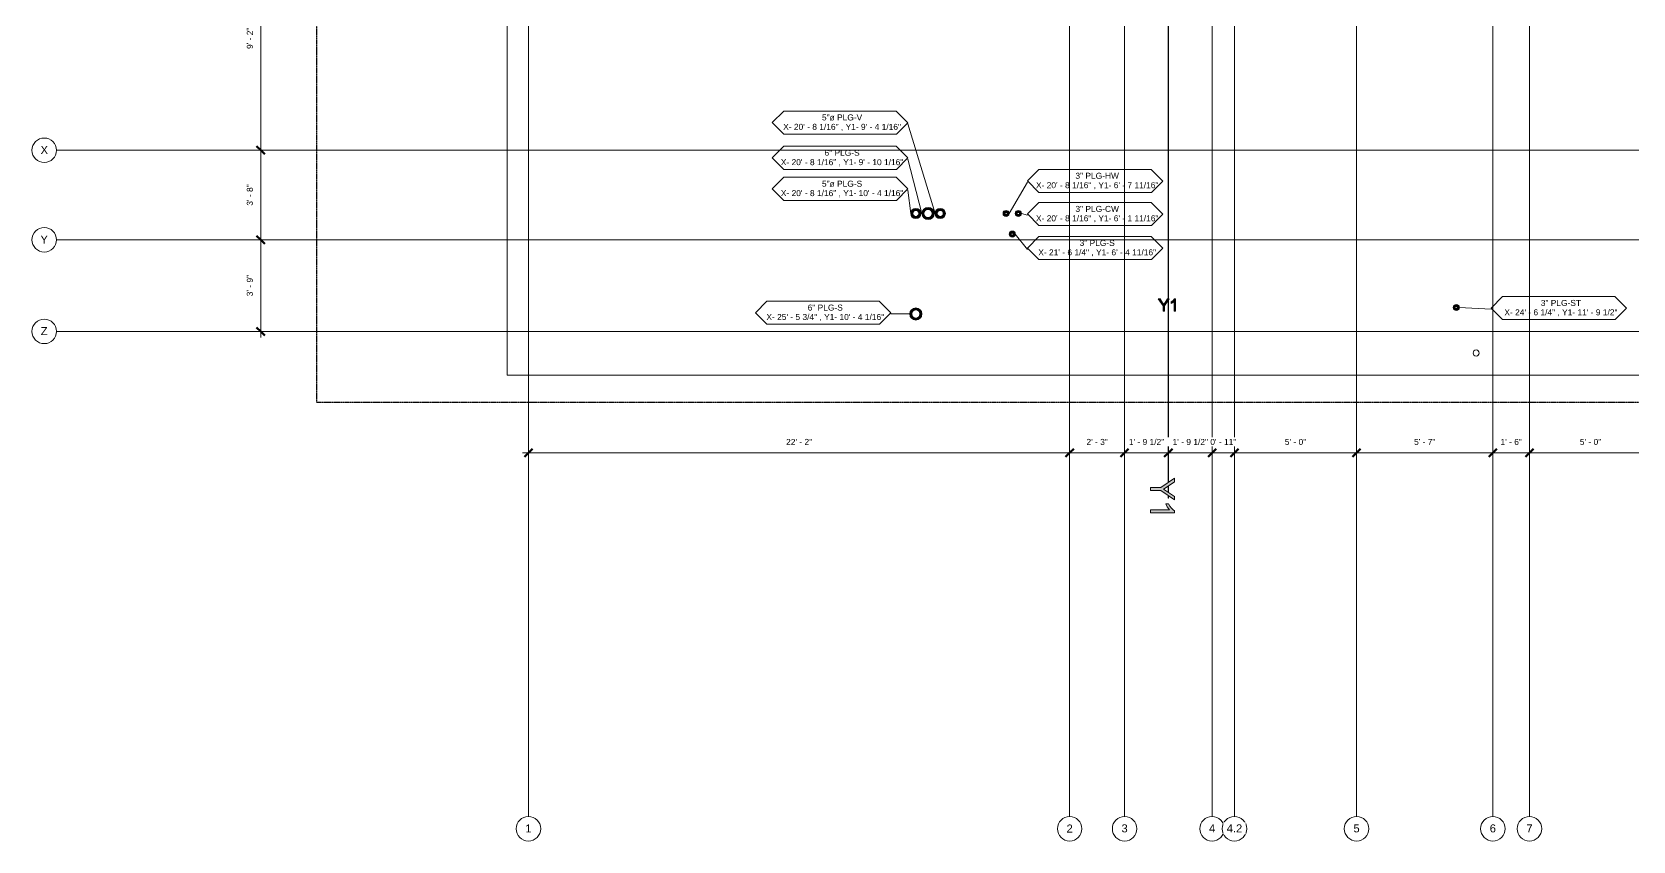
# Model space of a CAD drawing. Header units: inches. Extents: x -3670 to 241, y -250 to 1795.
# Drawn here: x -3592 to -2805, y -250 to 147 of the extents above; entities that cross this region are included whole.
import ezdxf

# ---------------------------------------------------------------- set-up
doc = ezdxf.new("R2010")
doc.units = ezdxf.units.IN
doc.header["$MEASUREMENT"] = 0
doc.linetypes.add('Double Dash 3_8_', pattern=[1, 0.375, -0.125, 0.125, -0.125, 0.125, -0.125])
for name, color, linetype, lineweight in [('A-ANNO-DIMS', 211, 'Continuous', 9), ('A-ANNO-DIMS-32', 211, 'Continuous', 9), ('A-DETL-MBND', 5, 'Continuous', 9), ('A-FLOR', 252, 'Continuous', 18), ('A-GENM', 13, 'Continuous', 9), ('A-GENM-IDEN', 13, 'Continuous', 9), ('C-PROP-LINE', 91, 'Double Dash 3_8_', 30), ('S-GRID', 1, 'Continuous', 9), ('S-GRID-IDEN', 1, 'Continuous', 13)]:
    doc.layers.add(name, color=color, linetype=linetype, lineweight=lineweight)
doc.styles.add('Arial', font='arial.ttf', dxfattribs={"height": 3.934132})
doc.styles.add('Arial_1', font='arial.ttf', dxfattribs={"height": 2.950599})
doc.dimstyles.new('Linear_-_3_32__QAQC', dxfattribs={"dimscale": 12, "dimtxt": 3, "dimasz": 0.333333, "dimexe": 0.25, "dimexo": 0.166667, "dimgap": 0.25, "dimtad": 1, "dimdec": 4, "dimrnd": 0.0625, "dimzin": 1, "dimdsep": 46, "dimlunit": 4, "dimtxsty": 'Arial_1', "dimblk1": 'OBLIQUE', "dimblk2": 'OBLIQUE', "dimsah": 1, "dimcen": 0.09, "dimdle": 0.25, "dimadec": 0, "dimazin": 0, "dimtfac": 1, "dimtdec": 4, "dimtix": 1, "dimtmove": 0, "dimatfit": 3, "dimfxl": 1, "dimtvp": 1, "dimtfill": 1, "dimfrac": 2, "dimtolj": 1, "dimtzin": 0, "dimarcsym": 2})
doc.dimstyles.new('Linear_-_3_32__QAQC_1', dxfattribs={"dimscale": 12, "dimtxt": 3, "dimasz": 0.333333, "dimexe": 0.25, "dimexo": 0.166667, "dimgap": 0.25, "dimtad": 1, "dimdec": 4, "dimrnd": 0.0625, "dimzin": 1, "dimdsep": 46, "dimlunit": 4, "dimtxsty": 'Arial_1', "dimblk1": 'OBLIQUE', "dimblk2": 'OBLIQUE', "dimsah": 1, "dimcen": 0.09, "dimdle": 0.25, "dimadec": 0, "dimazin": 0, "dimtfac": 1, "dimtdec": 4, "dimtix": 1, "dimtmove": 0, "dimatfit": 3, "dimfxl": 1, "dimtvp": 1, "dimtfill": 1, "dimfrac": 2, "dimtolj": 1, "dimtzin": 0, "dimarcsym": 2})
doc.dimstyles.new('Linear_-_3_32__QAQC_3', dxfattribs={"dimscale": 12, "dimtxt": 3, "dimasz": 0.333333, "dimexe": 0.25, "dimexo": 0.166667, "dimgap": 0.25, "dimtad": 1, "dimdec": 4, "dimrnd": 0.0625, "dimzin": 1, "dimdsep": 46, "dimlunit": 4, "dimtxsty": 'Arial_1', "dimblk1": 'OBLIQUE', "dimblk2": 'OBLIQUE', "dimsah": 1, "dimcen": 0.09, "dimdle": 0.25, "dimadec": 0, "dimazin": 0, "dimtfac": 1, "dimtdec": 4, "dimtix": 1, "dimtmove": 0, "dimatfit": 3, "dimfxl": 1, "dimtvp": 1, "dimtfill": 1, "dimfrac": 2, "dimtolj": 1, "dimtzin": 0, "dimarcsym": 2})

# ---------------------------------------------------------------- blocks, each defined once
blk = doc.blocks.new('TBC_Round Sleeve - Floor or Wall - TBC_Round Sleeve - Floor or Wall-1542574-01 - SECOND LEVEL - PENENTRATIONS')
at = {"layer": 'A-DETL-MBND'}
h = blk.add_hatch(color=256, dxfattribs=at)
h.paths.add_polyline_path([(-2.5, 0), (-2.41, -0.65), (-2.17, -1.25), (-1.77, -1.77), (-1.21, -2.18), (-0.65, -2.41), (0, -2.5), (0.65, -2.41), (1.25, -2.17), (1.77, -1.77), (2.17, -1.25), (2.41, -0.65), (2.5, 0), (2.41, 0.65), (2.17, 1.25), (1.77, 1.77), (1.25, 2.17), (0.65, 2.41), (0, 2.5), (-0.65, 2.41), (-1.25, 2.17), (-1.77, 1.77), (-2.17, 1.25), (-2.41, 0.65)], flags=0)
h.paths.add_polyline_path([(-1.5, 0), (-1.45, 0.39), (-1.3, 0.75), (-1.06, 1.06), (-0.75, 1.3), (-0.39, 1.45), (0, 1.5), (0.39, 1.45), (0.75, 1.3), (1.06, 1.06), (1.3, 0.75), (1.45, 0.39), (1.5, 0), (1.45, -0.39), (1.3, -0.75), (1.06, -1.06), (0.75, -1.3), (0.39, -1.45), (0, -1.5), (-0.39, -1.45), (-0.75, -1.3), (-1.06, -1.06), (-1.3, -0.75), (-1.45, -0.39)], flags=0)
for radius, start, end in [(2.5, 360, 180), (1.5, 0, 180), (2.5, 180, 360), (1.5, 180, 0)]:
    blk.add_arc((0, 0), radius, start, end, dxfattribs=at)
blk = doc.blocks.new('TBC_Round Sleeve - Floor or Wall - TBC_Round Sleeve - Floor or Wall-1542573-01 - SECOND LEVEL - PENENTRATIONS')
at = {"layer": 'A-DETL-MBND'}
h = blk.add_hatch(color=256, dxfattribs=at)
h.paths.add_polyline_path([(-1.5, 0), (-1.45, -0.39), (-1.3, -0.75), (-1.06, -1.06), (-0.75, -1.3), (-0.39, -1.45), (0, -1.5), (0.39, -1.45), (0.75, -1.3), (1.06, -1.06), (1.3, -0.75), (1.45, -0.39), (1.5, 0), (1.45, 0.39), (1.3, 0.75), (1.06, 1.06), (0.75, 1.3), (0.39, 1.45), (0, 1.5), (-0.39, 1.45), (-0.75, 1.3), (-1.06, 1.06), (-1.3, 0.75), (-1.45, 0.39)], flags=0)
h.paths.add_polyline_path([(-0.5, 0), (-0.48, 0.13), (-0.43, 0.25), (-0.35, 0.35), (-0.25, 0.43), (-0.13, 0.48), (0, 0.5), (0.13, 0.48), (0.25, 0.43), (0.35, 0.35), (0.43, 0.25), (0.48, 0.13), (0.5, 0), (0.48, -0.13), (0.43, -0.25), (0.35, -0.35), (0.25, -0.43), (0.13, -0.48), (0, -0.5), (-0.13, -0.48), (-0.25, -0.43), (-0.35, -0.35), (-0.43, -0.25), (-0.48, -0.13)], flags=0)
for radius, start, end in [(1.5, 360, 180), (0.5, 0, 180), (1.5, 180, 360), (0.5, 180, 0)]:
    blk.add_arc((0, 0), radius, start, end, dxfattribs=at)
blk = doc.blocks.new('TBC_Round Sleeve - Floor or Wall - TBC_Round Sleeve - Floor or Wall-1542575-01 - SECOND LEVEL - PENENTRATIONS')
at = {"layer": 'A-DETL-MBND'}
h = blk.add_hatch(color=256, dxfattribs=at)
h.paths.add_polyline_path([(-3, 0), (-2.9, -0.78), (-2.6, -1.5), (-2.12, -2.12), (-1.5, -2.6), (-0.78, -2.9), (0, -3), (0.78, -2.9), (1.5, -2.6), (2.12, -2.12), (2.6, -1.5), (2.9, -0.78), (3, 0), (2.9, 0.78), (2.6, 1.5), (2.12, 2.12), (1.5, 2.6), (0.78, 2.9), (0, 3), (-0.78, 2.9), (-1.5, 2.6), (-2.12, 2.12), (-2.6, 1.5), (-2.9, 0.78), (-2.97, 0.19)], flags=0)
h.paths.add_polyline_path([(-2, 0), (-1.93, 0.52), (-1.73, 1), (-1.41, 1.41), (-1, 1.73), (-0.52, 1.93), (0, 2), (0.52, 1.93), (1, 1.73), (1.41, 1.41), (1.73, 1), (1.93, 0.52), (2, 0), (1.93, -0.52), (1.73, -1), (1.41, -1.41), (1, -1.73), (0.52, -1.93), (0, -2), (-0.52, -1.93), (-1, -1.73), (-1.41, -1.41), (-1.73, -1), (-1.93, -0.52)], flags=0)
for radius, start, end in [(3, 360, 180), (2, 0, 180), (3, 180, 360), (2, 180, 0)]:
    blk.add_arc((0, 0), radius, start, end, dxfattribs=at)
blk = doc.blocks.new('Control_Line - TBC_3D ControlLine_Y-1534535-01 - SECOND LEVEL - PENENTRATIONS')
at = {"layer": 'A-GENM'}
h = blk.add_hatch(color=256, dxfattribs=at)
h.paths.add_polyline_path([(1710, 0.11), (1710, 0.12), (1708.81, 0.12), (1708.64, -0.13), (1710, -0.12), (1710, 0.09)], flags=0)
h.paths.add_polyline_path([(1707.19, 0.12), (1703.89, 0.12), (1704.05, -0.13), (1707.03, -0.12), (1707.19, 0.12)], flags=0)
h.paths.add_polyline_path([(1702.31, -0.13), (1702.14, 0.12), (1612.54, 0.12), (1612.9, -0.13), (1700.12, -0.13)], flags=0)
h.paths.add_polyline_path([(1612.07, 0.06), (1612.07, 0.12), (1432.11, 0.12), (1432.11, -0.13), (1612.07, -0.12), (1612.07, 0.03)], flags=0)
h.paths.add_polyline_path([(1430.63, 0.11), (1430.63, 0.12), (1430.11, 0.12), (1429.76, -0.13), (1430.63, -0.12), (1430.63, 0.09)], flags=0)
h.paths.add_polyline_path([(1427.68, 0.12), (1423.8, 0.11), (1423.64, -0.13), (1427.68, -0.12), (1427.68, 0.12)], flags=0)
h.paths.add_polyline_path([(1422.19, 0.12), (1418.89, 0.11), (1419.05, -0.13), (1422.04, -0.11), (1422.19, 0.12)], flags=0)
h.paths.add_polyline_path([(1322, 0), (1321.99, 0.01), (1321.88, 0.12), (1147.11, 0.11), (1147.11, -0.13), (1321.89, -0.11), (1321.98, -0.02)], flags=0)
h.paths.add_polyline_path([(1417.31, -0.13), (1417.14, 0.12), (1322.11, 0.11), (1322, 0), (1322.13, -0.13), (1415.12, -0.13)], flags=0)
h.paths.add_polyline_path([(1145.63, 0.06), (1145.63, 0.12), (1145.09, 0.11), (1144.76, -0.13), (1145.63, -0.11), (1145.63, 0.04)], flags=0)
h.paths.add_polyline_path([(1142.68, -0.05), (1142.68, 0.12), (1138.81, 0.11), (1138.64, -0.13), (1142.68, -0.11), (1142.68, -0.06)], flags=0)
h.paths.add_polyline_path([(1137.19, 0.12), (1133.89, 0.11), (1134.05, -0.13), (1137.04, -0.11), (1137.19, 0.12)], flags=0)
h.paths.add_polyline_path([(1132.31, -0.13), (1132.14, 0.12), (862.11, 0.11), (862.11, -0.13), (1130.86, -0.13)], flags=0)
h.paths.add_polyline_path([(860.63, -0.09), (860.63, 0.12), (860.1, 0.11), (859.76, -0.13), (860.63, -0.11), (860.63, -0.1)], flags=0)
h.paths.add_polyline_path([(857.68, 0.02), (857.68, 0.12), (853.81, 0.11), (853.64, -0.13), (857.68, -0.11), (857.68, 0)], flags=0)
h.paths.add_polyline_path([(852.19, 0.12), (848.89, 0.11), (849.05, -0.13), (852.04, -0.11), (852.19, 0.12)], flags=0)
h.paths.add_polyline_path([(847.31, -0.13), (847.14, 0.12), (577.11, 0.12), (577.11, -0.13), (845.12, -0.13)], flags=0)
h.paths.add_polyline_path([(575.63, -0.12), (575.63, 0.12), (575.1, 0.12), (574.76, -0.13), (575.63, -0.12)], flags=0)
h.paths.add_polyline_path([(572.68, 0.12), (568.81, 0.12), (568.64, -0.13), (572.68, -0.12), (572.68, 0.12)], flags=0)
h.paths.add_polyline_path([(567.19, 0.12), (563.89, 0.12), (564.05, -0.13), (567.04, -0.12), (567.19, 0.12)], flags=0)
h.paths.add_polyline_path([(562.31, -0.13), (562.14, 0.12), (372.54, 0.12), (372.9, -0.13), (560.12, -0.13)], flags=0)
h.paths.add_polyline_path([(372.07, 0.11), (372.07, 0.12), (292.11, 0.12), (292.11, -0.13), (372.07, -0.12), (372.07, 0.1)], flags=0)
h.paths.add_polyline_path([(290.63, 0.09), (290.63, 0.12), (290.1, 0.12), (289.76, -0.13), (290.63, -0.12), (290.63, 0.08)], flags=0)
h.paths.add_polyline_path([(287.68, 0.03), (287.68, 0.12), (283.81, 0.12), (283.64, -0.13), (287.68, -0.12), (287.68, 0.03)], flags=0)
h.paths.add_polyline_path([(282.19, 0.12), (278.89, 0.12), (279.05, -0.13), (282.03, -0.12), (282.19, 0.12)], flags=0)
h.paths.add_polyline_path([(277.31, -0.13), (277.14, 0.12), (222.54, 0.12), (222.9, -0.13), (275.12, -0.13)], flags=0)
h.paths.add_polyline_path([(222.07, 0.11), (222.07, 0.12), (92.54, 0.12), (92.9, -0.13), (222.07, -0.12), (222.07, 0.11)], flags=0)
h.paths.add_polyline_path([(92.07, 0.11), (92.07, 0.12), (7.11, 0.12), (7.11, -0.13), (92.07, -0.12), (92.07, 0.11)], flags=0)
h.paths.add_polyline_path([(5.63, 0.09), (5.63, 0.12), (5.11, 0.12), (4.76, -0.13), (5.63, -0.12), (5.63, 0.06)], flags=0)
h = blk.add_hatch(color=256, dxfattribs=at)
h.paths.add_polyline_path([(1617.98, 2.84), (1617.98, 3.57), (1612.07, 3.57), (1612.07, 3.1), (1612.86, 2.44), (1613.55, 1.36), (1614.25, 1.36), (1613.87, 2.14), (1613.38, 2.84)], flags=0)
h.paths.add_polyline_path([(1617.98, -1.87), (1615.48, -1.87), (1612.07, 0.44), (1612.07, -0.43), (1614.82, -2.18), (1612.07, -4.05), (1612.07, -4.92), (1615.48, -2.61), (1617.98, -2.61)], flags=0)
h = blk.add_hatch(color=256, dxfattribs=at)
h.paths.add_polyline_path([(1717.11, -8.71), (1717.11, 3.1), (1716.16, 3.1), (1715.64, 2.33), (1714.84, 1.53), (1713.84, 0.78), (1712.68, 0.15), (1712.68, -1.25), (1714.23, -0.5), (1715.63, 0.5), (1715.63, -8.71)], flags=0)
h.paths.add_polyline_path([(1710.83, 3.1), (1709.09, 3.1), (1705.59, -2.39), (1701.87, 3.1), (1700.12, 3.1), (1704.74, -3.71), (1704.74, -8.71), (1706.22, -8.71), (1706.22, -3.71)], flags=0)
for p, q in [((1612.07, 0.12), (1432.11, 0.12)), ((1617.98, 3.57), (1612.07, 3.57)), ((1612.07, 3.57), (1612.07, 3.1)), ((1612.07, 3.1), (1612.86, 2.44)), ((1615.48, -1.87), (1612.07, 0.44)), ((1612.07, 0.44), (1612.07, -0.43)), ((1702.14, 0.12), (1612.53, 0.12)), ((1612.86, 2.44), (1613.55, 1.36)), ((1613.87, 2.14), (1613.38, 2.84)), ((1613.38, 2.84), (1617.98, 2.84)), ((1613.55, 1.36), (1614.25, 1.36)), ((1614.25, 1.36), (1613.87, 2.14)), ((1617.98, 2.84), (1617.98, 3.57)), ((1701.87, 3.1), (1700.12, 3.1)), ((1700.12, 3.1), (1704.74, -3.71)), ((1704.33, -0.53), (1701.87, 3.1)), ((1707.19, 0.12), (1703.88, 0.12)), ((1706.22, -3.71), (1710.83, 3.1)), ((1709.09, 3.1), (1706.85, -0.4)), ((1710, 0.12), (1708.81, 0.12)), ((1710.83, 3.1), (1709.09, 3.1)), ((1710, 0.12), (1710, -0.13)), ((1713.84, 0.78), (1712.68, 0.15)), ((1712.68, 0.15), (1712.68, -1.25)), ((1714.84, 1.53), (1713.84, 0.78)), ((1714.23, -0.5), (1715.63, 0.5)), ((1715.64, 2.33), (1714.84, 1.53)), ((1715.63, 0.5), (1715.63, -8.71)), ((1716.16, 3.1), (1715.64, 2.33)), ((1717.11, 3.1), (1716.16, 3.1)), ((1717.11, -8.71), (1717.11, 3.1)), ((1432.11, -0.13), (1612.07, -0.13)), ((1612.07, -0.43), (1613.82, -1.55)), ((1612.07, -4.92), (1615.48, -2.61)), ((1613.89, -2.81), (1612.07, -4.05)), ((1612.07, -4.05), (1612.07, -4.92)), ((1612.9, -0.13), (1702.31, -0.13)), ((1613.82, -1.55), (1614.82, -2.18)), ((1614.82, -2.18), (1613.89, -2.81)), ((1617.98, -1.87), (1615.48, -1.87)), ((1615.48, -2.61), (1617.98, -2.61)), ((1617.98, -2.61), (1617.98, -1.87)), ((1704.05, -0.13), (1707.03, -0.13)), ((1705.59, -2.39), (1704.33, -0.53)), ((1704.74, -3.71), (1704.74, -8.71)), ((1706.85, -0.4), (1705.59, -2.39)), ((1706.22, -8.71), (1706.22, -3.71)), ((1708.64, -0.13), (1710, -0.13)), ((1712.68, -1.25), (1714.23, -0.5)), ((1704.74, -8.71), (1706.22, -8.71)), ((1715.63, -8.71), (1717.11, -8.71))]:
    blk.add_line(p, q, dxfattribs=at)
blk = doc.blocks.new('Family - ___-389244-01 - SECOND LEVEL - PENENTRATIONS')
at = {"layer": 'C-PROP-LINE'}
for p, q in [((-3452, -35), (-3452, 1727.74)), ((100, -35), (-3452, -35))]:
    blk.add_line(p, q, dxfattribs=at)
blk = doc.blocks.new('Grid - 3_16_-139788-01 - SECOND LEVEL - PENENTRATIONS')
at = {"layer": 'S-GRID-IDEN'}
blk.add_circle((0, 0), 0.188, dxfattribs=at)
blk = doc.blocks.new('TBC_Sleeve Element Tag_v2 - Sleeves Located-1541821-01 - SECOND LEVEL - PENENTRATIONS')
at = {"layer": 'A-GENM-IDEN'}
for p, q in [((-0.423, 0.029), (-0.6, -0.148)), ((1.303, 0.029), (-0.423, 0.029)), ((1.482, -0.15), (1.303, 0.029)), ((-0.6, -0.148), (-0.423, -0.325)), ((1.307, -0.325), (1.482, -0.15)), ((-0.423, -0.325), (1.307, -0.325))]:
    blk.add_line(p, q, dxfattribs=at)
blk = doc.blocks.new('DIMBLOCK70-01 - SECOND LEVEL - PENENTRATIONS')
at = {"layer": 'A-ANNO-DIMS-32', "transparency": 16777216}
for p, q in [((-3351, -59.65), (-3082, -59.65)), ((-3348, -58.82), (-3348, -62.65)), ((-3348, -59.65), (-3348, -58.82)), ((-3082, -58.82), (-3082, -62.65)), ((-3082, -59.65), (-3082, -58.82))]:
    blk.add_line(p, q, dxfattribs=at)
at = {"layer": 'A-ANNO-DIMS-32', "lineweight": 50, "transparency": 16777216}
for p, q in [((-3348, -59.65), (-3350, -61.65)), ((-3348, -59.65), (-3346, -57.65)), ((-3082, -59.65), (-3084, -61.65)), ((-3082, -59.65), (-3080, -57.65))]:
    blk.add_line(p, q, dxfattribs=at)
at = {"layer": 'A-ANNO-DIMS-32', "color": 0, "transparency": 16777216, "insert": (-3221.37, -52.82), "char_height": 2.951, "width": 15.2862, "attachment_point": 1, "line_spacing_factor": 0.938532, "style": 'Arial_1', "bg_fill": 3, "box_fill_scale": 1.25, "bg_fill_color": 0, "bg_fill_transparency": 0}
blk.add_mtext('22\' - 2"', dxfattribs=at)
blk = doc.blocks.new('_Oblique')
at = {"color": 0, "linetype": 'ByBlock', "lineweight": -2}
blk.add_line((-0.5, -0.5), (0.5, 0.5), dxfattribs=at)
blk = doc.blocks.new('DIMBLOCK71-01 - SECOND LEVEL - PENENTRATIONS')
at = {"layer": 'A-ANNO-DIMS-32', "lineweight": 50, "transparency": 16777216}
for p, q in [((-3082, -59.65), (-3084, -61.65)), ((-3082, -59.65), (-3080, -57.65)), ((-3055, -59.65), (-3057, -61.65)), ((-3055, -59.65), (-3053, -57.65))]:
    blk.add_line(p, q, dxfattribs=at)
at = {"layer": 'A-ANNO-DIMS-32', "transparency": 16777216}
for p, q in [((-3082, -58.82), (-3082, -62.65)), ((-3082, -59.65), (-3082, -58.82)), ((-3082, -59.65), (-3055, -59.65)), ((-3055, -58.82), (-3055, -62.65)), ((-3055, -59.65), (-3055, -58.82))]:
    blk.add_line(p, q, dxfattribs=at)
at = {"layer": 'A-ANNO-DIMS-32', "color": 0, "transparency": 16777216, "insert": (-3073.74, -52.82), "char_height": 2.951, "width": 12.5723, "attachment_point": 1, "line_spacing_factor": 0.938532, "style": 'Arial_1', "bg_fill": 3, "box_fill_scale": 1.25, "bg_fill_color": 0, "bg_fill_transparency": 0}
blk.add_mtext('2\' - 3"', dxfattribs=at)
blk = doc.blocks.new('DIMBLOCK72-01 - SECOND LEVEL - PENENTRATIONS')
at = {"layer": 'A-ANNO-DIMS-32', "lineweight": 50, "transparency": 16777216}
for p, q in [((-3055, -59.65), (-3057, -61.65)), ((-3055, -59.65), (-3053, -57.65)), ((-3033.5, -59.65), (-3035.5, -61.65)), ((-3033.5, -59.65), (-3031.5, -57.65))]:
    blk.add_line(p, q, dxfattribs=at)
at = {"layer": 'A-ANNO-DIMS-32', "transparency": 16777216}
for p, q in [((-3055, -58.82), (-3055, -62.65)), ((-3055, -59.65), (-3055, -58.82)), ((-3055, -59.65), (-3033.5, -59.65)), ((-3033.5, -58.82), (-3033.5, -62.65)), ((-3033.5, -59.65), (-3033.5, -58.82))]:
    blk.add_line(p, q, dxfattribs=at)
at = {"layer": 'A-ANNO-DIMS-32', "color": 0, "transparency": 16777216, "insert": (-3052.9, -52.82), "char_height": 2.9506, "width": 20.7692, "attachment_point": 1, "line_spacing_factor": 0.938532, "style": 'Arial_1', "bg_fill": 3, "box_fill_scale": 1.25, "bg_fill_color": 0, "bg_fill_transparency": 0}
blk.add_mtext('1\' - 9 1/2"', dxfattribs=at)
blk = doc.blocks.new('DIMBLOCK73-01 - SECOND LEVEL - PENENTRATIONS')
at = {"layer": 'A-ANNO-DIMS-32', "lineweight": 50, "transparency": 16777216}
for p, q in [((-3033.5, -59.65), (-3035.5, -61.65)), ((-3033.5, -59.65), (-3031.5, -57.65)), ((-3012, -59.65), (-3014, -61.65)), ((-3012, -59.65), (-3010, -57.65))]:
    blk.add_line(p, q, dxfattribs=at)
at = {"layer": 'A-ANNO-DIMS-32', "transparency": 16777216}
for p, q in [((-3033.5, -58.82), (-3033.5, -62.65)), ((-3033.5, -59.65), (-3033.5, -58.82)), ((-3033.5, -59.65), (-3012, -59.65)), ((-3012, -58.82), (-3012, -62.65)), ((-3012, -59.65), (-3012, -58.82))]:
    blk.add_line(p, q, dxfattribs=at)
at = {"layer": 'A-ANNO-DIMS-32', "color": 0, "transparency": 16777216, "insert": (-3031.4, -52.82), "char_height": 2.9506, "width": 20.7692, "attachment_point": 1, "line_spacing_factor": 0.938532, "style": 'Arial_1', "bg_fill": 3, "box_fill_scale": 1.25, "bg_fill_color": 0, "bg_fill_transparency": 0}
blk.add_mtext('1\' - 9 1/2"', dxfattribs=at)
blk = doc.blocks.new('DIMBLOCK74-01 - SECOND LEVEL - PENENTRATIONS')
at = {"layer": 'A-ANNO-DIMS-32', "lineweight": 50, "transparency": 16777216}
for p, q in [((-3012, -59.65), (-3014, -61.65)), ((-3012, -59.65), (-3010, -57.65)), ((-3001, -59.65), (-3003, -61.65)), ((-3001, -59.65), (-2999, -57.65))]:
    blk.add_line(p, q, dxfattribs=at)
at = {"layer": 'A-ANNO-DIMS-32', "transparency": 16777216}
for p, q in [((-3012, -58.82), (-3012, -62.65)), ((-3012, -59.65), (-3012, -58.82)), ((-3012, -59.65), (-3001, -59.65)), ((-3001, -58.82), (-3001, -62.65)), ((-3001, -59.65), (-3001, -58.82))]:
    blk.add_line(p, q, dxfattribs=at)
at = {"layer": 'A-ANNO-DIMS-32', "color": 0, "transparency": 16777216, "insert": (-3012.87, -52.82), "char_height": 2.951, "width": 15.2862, "attachment_point": 1, "line_spacing_factor": 0.938532, "style": 'Arial_1', "bg_fill": 3, "box_fill_scale": 1.25, "bg_fill_color": 0, "bg_fill_transparency": 0}
blk.add_mtext('0\' - 11"', dxfattribs=at)
blk = doc.blocks.new('DIMBLOCK75-01 - SECOND LEVEL - PENENTRATIONS')
at = {"layer": 'A-ANNO-DIMS-32', "lineweight": 50, "transparency": 16777216}
for p, q in [((-3001, -59.65), (-3003, -61.65)), ((-3001, -59.65), (-2999, -57.65)), ((-2941, -59.65), (-2943, -61.65)), ((-2941, -59.65), (-2939, -57.65))]:
    blk.add_line(p, q, dxfattribs=at)
at = {"layer": 'A-ANNO-DIMS-32', "transparency": 16777216}
for p, q in [((-3001, -58.82), (-3001, -62.65)), ((-3001, -59.65), (-3001, -58.82)), ((-3001, -59.65), (-2941, -59.65)), ((-2941, -58.82), (-2941, -62.65)), ((-2941, -59.65), (-2941, -58.82))]:
    blk.add_line(p, q, dxfattribs=at)
at = {"layer": 'A-ANNO-DIMS-32', "color": 0, "transparency": 16777216, "insert": (-2976.24, -52.82), "char_height": 2.951, "width": 12.5723, "attachment_point": 1, "line_spacing_factor": 0.938532, "style": 'Arial_1', "bg_fill": 3, "box_fill_scale": 1.25, "bg_fill_color": 0, "bg_fill_transparency": 0}
blk.add_mtext('5\' - 0"', dxfattribs=at)
blk = doc.blocks.new('DIMBLOCK76-01 - SECOND LEVEL - PENENTRATIONS')
at = {"layer": 'A-ANNO-DIMS-32', "lineweight": 50, "transparency": 16777216}
for p, q in [((-2941, -59.65), (-2943, -61.65)), ((-2941, -59.65), (-2939, -57.65)), ((-2874, -59.65), (-2876, -61.65)), ((-2874, -59.65), (-2872, -57.65))]:
    blk.add_line(p, q, dxfattribs=at)
at = {"layer": 'A-ANNO-DIMS-32', "transparency": 16777216}
for p, q in [((-2941, -58.82), (-2941, -62.65)), ((-2941, -59.65), (-2941, -58.82)), ((-2941, -59.65), (-2874, -59.65)), ((-2874, -58.82), (-2874, -62.65)), ((-2874, -59.65), (-2874, -58.82))]:
    blk.add_line(p, q, dxfattribs=at)
at = {"layer": 'A-ANNO-DIMS-32', "color": 0, "transparency": 16777216, "insert": (-2912.74, -52.82), "char_height": 2.951, "width": 12.5723, "attachment_point": 1, "line_spacing_factor": 0.938532, "style": 'Arial_1', "bg_fill": 3, "box_fill_scale": 1.25, "bg_fill_color": 0, "bg_fill_transparency": 0}
blk.add_mtext('5\' - 7"', dxfattribs=at)
blk = doc.blocks.new('DIMBLOCK77-01 - SECOND LEVEL - PENENTRATIONS')
at = {"layer": 'A-ANNO-DIMS-32', "lineweight": 50, "transparency": 16777216}
for p, q in [((-2874, -59.65), (-2876, -61.65)), ((-2874, -59.65), (-2872, -57.65)), ((-2856, -59.65), (-2858, -61.65)), ((-2856, -59.65), (-2854, -57.65))]:
    blk.add_line(p, q, dxfattribs=at)
at = {"layer": 'A-ANNO-DIMS-32', "transparency": 16777216}
for p, q in [((-2874, -58.82), (-2874, -62.65)), ((-2874, -59.65), (-2874, -58.82)), ((-2874, -59.65), (-2856, -59.65)), ((-2856, -58.82), (-2856, -62.65)), ((-2856, -59.65), (-2856, -58.82))]:
    blk.add_line(p, q, dxfattribs=at)
at = {"layer": 'A-ANNO-DIMS-32', "color": 0, "transparency": 16777216, "insert": (-2870.24, -52.82), "char_height": 2.951, "width": 12.5723, "attachment_point": 1, "line_spacing_factor": 0.938532, "style": 'Arial_1', "bg_fill": 3, "box_fill_scale": 1.25, "bg_fill_color": 0, "bg_fill_transparency": 0}
blk.add_mtext('1\' - 6"', dxfattribs=at)
blk = doc.blocks.new('DIMBLOCK78-01 - SECOND LEVEL - PENENTRATIONS')
at = {"layer": 'A-ANNO-DIMS-32', "lineweight": 50, "transparency": 16777216}
for p, q in [((-2856, -59.65), (-2858, -61.65)), ((-2856, -59.65), (-2854, -57.65)), ((-2796, -59.65), (-2798, -61.65)), ((-2796, -59.65), (-2794, -57.65))]:
    blk.add_line(p, q, dxfattribs=at)
at = {"layer": 'A-ANNO-DIMS-32', "transparency": 16777216}
for p, q in [((-2856, -58.82), (-2856, -62.65)), ((-2856, -59.65), (-2856, -58.82)), ((-2856, -59.65), (-2796, -59.65)), ((-2796, -58.82), (-2796, -62.65)), ((-2796, -59.65), (-2796, -58.82))]:
    blk.add_line(p, q, dxfattribs=at)
at = {"layer": 'A-ANNO-DIMS-32', "color": 0, "transparency": 16777216, "insert": (-2831.24, -52.82), "char_height": 2.951, "width": 12.5723, "attachment_point": 1, "line_spacing_factor": 0.938532, "style": 'Arial_1', "bg_fill": 3, "box_fill_scale": 1.25, "bg_fill_color": 0, "bg_fill_transparency": 0}
blk.add_mtext('5\' - 0"', dxfattribs=at)
blk = doc.blocks.new('DIMBLOCK169-01 - SECOND LEVEL - PENENTRATIONS')
at = {"layer": 'A-ANNO-DIMS-32', "transparency": 16777216}
for p, q in [((-3478.76, 199), (-3482.59, 199)), ((-3479.59, 199), (-3479.59, 89)), ((-3479.59, 199), (-3478.76, 199)), ((-3478.76, 89), (-3482.59, 89)), ((-3479.59, 89), (-3478.76, 89))]:
    blk.add_line(p, q, dxfattribs=at)
at = {"layer": 'A-ANNO-DIMS-32', "lineweight": 50, "transparency": 16777216}
for p, q in [((-3479.59, 199), (-3481.59, 201)), ((-3479.59, 199), (-3477.59, 197)), ((-3479.59, 89), (-3481.59, 91)), ((-3479.59, 89), (-3477.59, 87))]:
    blk.add_line(p, q, dxfattribs=at)
at = {"layer": 'A-ANNO-DIMS-32', "color": 0, "transparency": 16777216, "insert": (-3486.42, 138.76), "char_height": 2.951, "width": 12.5723, "attachment_point": 1, "rotation": 90, "line_spacing_factor": 0.938532, "style": 'Arial_1', "bg_fill": 3, "box_fill_scale": 1.25, "bg_fill_color": 0, "bg_fill_transparency": 0}
blk.add_mtext('9\' - 2"', dxfattribs=at)
blk = doc.blocks.new('DIMBLOCK170-01 - SECOND LEVEL - PENENTRATIONS')
at = {"layer": 'A-ANNO-DIMS-32', "transparency": 16777216}
for p, q in [((-3478.76, 89), (-3482.59, 89)), ((-3479.59, 89), (-3479.59, 45)), ((-3479.59, 89), (-3478.76, 89)), ((-3478.76, 45), (-3482.59, 45)), ((-3479.59, 45), (-3478.76, 45))]:
    blk.add_line(p, q, dxfattribs=at)
at = {"layer": 'A-ANNO-DIMS-32', "lineweight": 50, "transparency": 16777216}
for p, q in [((-3479.59, 89), (-3481.59, 91)), ((-3479.59, 89), (-3477.59, 87)), ((-3479.59, 45), (-3481.59, 47)), ((-3479.59, 45), (-3477.59, 43))]:
    blk.add_line(p, q, dxfattribs=at)
at = {"layer": 'A-ANNO-DIMS-32', "color": 0, "transparency": 16777216, "insert": (-3486.42, 61.76), "char_height": 2.951, "width": 12.5723, "attachment_point": 1, "rotation": 90, "line_spacing_factor": 0.938532, "style": 'Arial_1', "bg_fill": 3, "box_fill_scale": 1.25, "bg_fill_color": 0, "bg_fill_transparency": 0}
blk.add_mtext('3\' - 8"', dxfattribs=at)
blk = doc.blocks.new('DIMBLOCK171-01 - SECOND LEVEL - PENENTRATIONS')
at = {"layer": 'A-ANNO-DIMS-32', "transparency": 16777216}
for p, q in [((-3478.76, 45), (-3482.59, 45)), ((-3479.59, 45), (-3479.59, -3)), ((-3479.59, 45), (-3478.76, 45)), ((-3478.76, 0), (-3482.59, 0)), ((-3479.59, 0), (-3478.76, 0))]:
    blk.add_line(p, q, dxfattribs=at)
at = {"layer": 'A-ANNO-DIMS-32', "lineweight": 50, "transparency": 16777216}
for p, q in [((-3479.59, 45), (-3481.59, 47)), ((-3479.59, 45), (-3477.59, 43)), ((-3479.59, 0), (-3481.59, 2)), ((-3479.59, 0), (-3477.59, -2))]:
    blk.add_line(p, q, dxfattribs=at)
at = {"layer": 'A-ANNO-DIMS-32', "color": 0, "transparency": 16777216, "insert": (-3486.42, 17.26), "char_height": 2.951, "width": 12.5723, "attachment_point": 1, "rotation": 90, "line_spacing_factor": 0.938532, "style": 'Arial_1', "bg_fill": 3, "box_fill_scale": 1.25, "bg_fill_color": 0, "bg_fill_transparency": 0}
blk.add_mtext('3\' - 9"', dxfattribs=at)

msp = doc.modelspace()

# ---------------------------------------------------------------- linework, layer by layer
at = {"layer": 'A-FLOR'}
for p, q in [((-3358.5, 305.87926), (-3358.5, -21.5)), ((-3358.5, -21.5), (-3033.62074, -21.5)), ((-3033.37926, -21.5), (-2585.5, -21.5))]:
    msp.add_line(p, q, dxfattribs=at)
for centre, radius, start, end in [((-3157.60314, 57.9375), 2.5, 90, 270), ((-3157.60314, 57.9375), 2.5, 270, 90), ((-3151.60314, 57.9375), 3, 90, 270), ((-3151.60314, 57.9375), 3, 270, 90), ((-3145.60314, 57.9375), 2.5, 90, 270), ((-3145.60314, 57.9375), 2.5, 270, 90), ((-3113.23354, 57.9375), 1.5, 90, 270), ((-3113.23354, 57.9375), 1.5, 270, 90), ((-3107.23354, 57.9375), 1.5, 90, 270), ((-3107.23354, 57.9375), 1.5, 270, 90), ((-3110.229, 47.81039), 1.5, 90, 270), ((-3110.229, 47.81039), 1.5, 270, 90), ((-3157.60051, 8.56), 3, 90, 270), ((-3157.60051, 8.56), 3, 270, 90), ((-2892.00484, 11.7428), 1.5, 90, 270), ((-2892.00484, 11.7428), 1.5, 270, 90), ((-2882.2121, -10.625), 1.5, 90, 270), ((-2882.2121, -10.625), 1.5, 270, 90)]:
    msp.add_arc(centre, radius, start, end, dxfattribs=at)
at = {"layer": 'A-GENM-IDEN'}
for p, q in [((-3148.10314, 57.9375), (-3161.5652, 101.97156)), ((-3154.60314, 57.9375), (-3161.5652, 84.62031)), ((-3111.73354, 57.9375), (-3102.78451, 73.3066)), ((-3160.10314, 57.9375), (-3161.5652, 69.40509)), ((-3105.73354, 57.9375), (-3102.78451, 57.04086)), ((-3108.729, 47.81039), (-3102.78451, 40.31272)), ((-3160.60051, 8.56), (-3169.8248, 8.56)), ((-2890.50484, 11.7428), (-2874.86338, 10.84616))]:
    msp.add_line(p, q, dxfattribs=at)

# ---------------------------------------------------------------- block references
at = {"layer": 'A-GENM'}
for name, p, rotation in [('Control_Line - TBC_3D ControlLine_Y-1534535-01 - SECOND LEVEL - PENENTRATIONS', (-3033.5, 1628), 269.9999999999999), ('TBC_Round Sleeve - Floor or Wall - TBC_Round Sleeve - Floor or Wall-1542574-01 - SECOND LEVEL - PENENTRATIONS', (-3157.60314, 57.9375), 90), ('TBC_Round Sleeve - Floor or Wall - TBC_Round Sleeve - Floor or Wall-1542575-01 - SECOND LEVEL - PENENTRATIONS', (-3151.60314, 57.9375), 90), ('TBC_Round Sleeve - Floor or Wall - TBC_Round Sleeve - Floor or Wall-1542574-01 - SECOND LEVEL - PENENTRATIONS', (-3145.60314, 57.9375), 90), ('TBC_Round Sleeve - Floor or Wall - TBC_Round Sleeve - Floor or Wall-1542573-01 - SECOND LEVEL - PENENTRATIONS', (-3113.23354, 57.9375), 90), ('TBC_Round Sleeve - Floor or Wall - TBC_Round Sleeve - Floor or Wall-1542573-01 - SECOND LEVEL - PENENTRATIONS', (-3107.23354, 57.9375), 90), ('TBC_Round Sleeve - Floor or Wall - TBC_Round Sleeve - Floor or Wall-1542573-01 - SECOND LEVEL - PENENTRATIONS', (-3110.229, 47.81039), 90), ('TBC_Round Sleeve - Floor or Wall - TBC_Round Sleeve - Floor or Wall-1542575-01 - SECOND LEVEL - PENENTRATIONS', (-3157.60051, 8.56), 90), ('TBC_Round Sleeve - Floor or Wall - TBC_Round Sleeve - Floor or Wall-1542573-01 - SECOND LEVEL - PENENTRATIONS', (-2892.00484, 11.7428), 90)]:
    msp.add_blockref(name, p, dxfattribs=dict(at, rotation=rotation))
at = {"layer": 'A-GENM-IDEN', "xscale": 31.99999999999999, "yscale": 31.99999999999999, "zscale": 31.99999999999999}
for p in [(-3208.9858, 107.35347), (-3208.9858, 90.00222), (-3083.59759, 78.68851), (-3208.9858, 74.787), (-3083.59759, 62.42277), (-3083.59759, 45.69464), (-2855.67646, 16.22807), (-3217.2454, 13.94191)]:
    msp.add_blockref('TBC_Sleeve Element Tag_v2 - Sleeves Located-1541821-01 - SECOND LEVEL - PENENTRATIONS', p, dxfattribs=at)
at = {"layer": 'C-PROP-LINE'}
msp.add_blockref('Family - ___-389244-01 - SECOND LEVEL - PENENTRATIONS', (0, 0), dxfattribs=at)
at = {"layer": 'S-GRID-IDEN', "xscale": 31.99999999999999, "yscale": 31.99999999999999, "zscale": 31.99999999999999}
for p, rotation in [((-3586, 89), 90), ((-3586, 45), 269.9999999999996), ((-3586, 0), 269.9999999999996), ((-3348, -244.35436), 180), ((-3055, -244.35436), 180), ((-3012, -244.35436), 180), ((-2941, -244.35436), 180), ((-2874, -244.35436), 180), ((-2856, -244.35436), 180)]:
    msp.add_blockref('Grid - 3_16_-139788-01 - SECOND LEVEL - PENENTRATIONS', p, dxfattribs=dict(at, rotation=rotation))
msp.add_blockref('Grid - 3_16_-139788-01 - SECOND LEVEL - PENENTRATIONS', (-3081.99813, -244.35436), dxfattribs=at)

# ---------------------------------------------------------------- texts
at = {"layer": 'A-GENM-IDEN', "char_height": 2.9505988, "attachment_point": 2, "line_spacing_factor": 0.938532, "style": 'Arial_1'}
for s, insert, width in [('5"ø PLG-V\\PX- 20\' - 8 1/16" , Y1- 9\' - 4 1/16"', (-3193.85723, 106.59589), 68.832), ('6" PLG-S\\PX- 20\' - 8 1/16" , Y1- 9\' - 10 1/16"', (-3193.85723, 89.24464), 71.568), ('5"ø PLG-S\\PX- 20\' - 8 1/16" , Y1- 10\' - 4 1/16"', (-3193.85723, 74.02942), 71.568), ('3" PLG-HW\\PX- 20\' - 8 1/16" , Y1- 6\' - 7 11/16"', (-3068.46902, 77.93093), 71.208), ('3" PLG-CW\\PX- 20\' - 8 1/16" , Y1- 6\' - 1 11/16"', (-3068.46902, 61.66518), 71.208), ('3" PLG-S\\PX- 21\' - 6 1/4" , Y1- 6\' - 4 11/16"', (-3068.46902, 44.93705), 68.472), ('6" PLG-S\\PX- 25\' - 5 3/4" , Y1- 10\' - 4 1/16"', (-3202.11683, 13.18433), 68.832), ('3" PLG-ST\\PX- 24\' - 6 1/4" , Y1- 11\' - 9 1/2"', (-2840.54789, 15.47048), 65.736)]:
    msp.add_mtext(s, dxfattribs=dict(at, insert=insert, width=width))

# ---------------------------------------------------------------- next in the draw order: texts
at = {"layer": 'S-GRID-IDEN', "char_height": 3.93413, "attachment_point": 2, "line_spacing_factor": 0.938532, "style": 'Arial', "bg_fill": 3, "box_fill_scale": 1.25, "bg_fill_color": 0, "bg_fill_transparency": 0}
for s, insert, width in [('X', (-3585.9675, 91.11721), 4.368), ('Y', (-3586.0325, 47.12029), 4.272), ('Z', (-3586.0325, 2.12029), 3.984), ('1', (-3347.99846, -242.20312), 3.648), ('2', (-3081.99966, -242.26811), 3.648), ('3', (-3054.99846, -242.20312), 3.648), ('4', (-3011.99846, -242.20312), 3.648), ('5', (-2940.99846, -242.20312), 3.648), ('6', (-2873.99846, -242.20312), 3.648), ('7', (-2855.99846, -242.20312), 3.648)]:
    msp.add_mtext(s, dxfattribs=dict(at, insert=insert, width=width))

# ---------------------------------------------------------------- next in the draw order: linework, layer by layer
at = {"layer": 'S-GRID'}
for p, q in [((-3348, 1782.99758), (-3348, -238.35436)), ((-3081.99813, -238.35436), (-3081.99813, 1782.99758)), ((-3055, 1782.99758), (-3055, -238.35436)), ((-3012, 1782.99758), (-3012, -238.35436)), ((-2941, 1782.99758), (-2941, -238.35436)), ((-2874, 1782.99758), (-2874, -238.35436)), ((-2856, 1782.99758), (-2856, -238.35436)), ((228, 89), (-3580, 89)), ((-3580, 45), (228, 45)), ((-3580, 0), (228, 0))]:
    msp.add_line(p, q, dxfattribs=at)

# ---------------------------------------------------------------- next in the draw order: block references
at = {"layer": 'S-GRID-IDEN', "xscale": 31.99999999999999, "yscale": 31.99999999999999, "zscale": 31.99999999999999, "rotation": 180}
msp.add_blockref('Grid - 3_16_-139788-01 - SECOND LEVEL - PENENTRATIONS', (-3001, -244.35436), dxfattribs=at)

# ---------------------------------------------------------------- next in the draw order: texts
at = {"layer": 'S-GRID-IDEN', "insert": (-3000.99846, -242.20312), "char_height": 3.934132, "width": 9.12, "attachment_point": 2, "line_spacing_factor": 0.938532, "style": 'Arial', "bg_fill": 3, "box_fill_scale": 1.25, "bg_fill_color": 0, "bg_fill_transparency": 0}
msp.add_mtext('4.2', dxfattribs=at)

# ---------------------------------------------------------------- next in the draw order: dimensions: what is measured, and where the dimension line sits
at = {"layer": 'A-ANNO-DIMS'}
dim = msp.add_linear_dim(base=(-3479.58845, 89), p1=(-3476.76002, 199), p2=(-3476.76002, 89), angle=90, dimstyle='Linear_-_3_32__QAQC', override={"dimpost": '<>', "dimfxl": 110}, dxfattribs=at)
dim.commit()
dim.dimension.update_dxf_attribs({"geometry": 'DIMBLOCK169-01 - SECOND LEVEL - PENENTRATIONS', "text_midpoint": (-3484.09494, 144)})
dim = msp.add_linear_dim(base=(-3081.99813, -59.64933), p1=(-3348, -56.82091), p2=(-3081.99813, -56.82091), dimstyle='Linear_-_3_32__QAQC', override={"dimpost": '<>', "dimfxl": 266.001875}, dxfattribs=at)
dim.commit()
dim.dimension.update_dxf_attribs({"geometry": 'DIMBLOCK70-01 - SECOND LEVEL - PENENTRATIONS', "text_midpoint": (-3214.99906, -55.168)})

# ---------------------------------------------------------------- next in the draw order: linework, layer by layer
at = {"layer": 'S-GRID'}
msp.add_line((-3001, 1782.99758), (-3001, -238.35436), dxfattribs=at)

# ---------------------------------------------------------------- next in the draw order: dimensions: what is measured, and where the dimension line sits
at = {"layer": 'A-ANNO-DIMS'}
dim = msp.add_linear_dim(base=(-3479.58845, 45), p1=(-3476.76002, 89), p2=(-3476.76002, 45), angle=90, dimstyle='Linear_-_3_32__QAQC', override={"dimpost": '<>', "dimfxl": 44}, dxfattribs=at)
dim.commit()
dim.dimension.update_dxf_attribs({"geometry": 'DIMBLOCK170-01 - SECOND LEVEL - PENENTRATIONS', "text_midpoint": (-3484.09595, 67)})
dim = msp.add_linear_dim(base=(-3055, -59.64933), p1=(-3081.99813, -56.82091), p2=(-3055, -56.82091), dimstyle='Linear_-_3_32__QAQC', override={"dimpost": '<>', "dimfxl": 26.998125}, dxfattribs=at)
dim.commit()
dim.dimension.update_dxf_attribs({"geometry": 'DIMBLOCK71-01 - SECOND LEVEL - PENENTRATIONS', "text_midpoint": (-3068.49906, -55.14183)})

# ---------------------------------------------------------------- next in the draw order: dimensions: what is measured, and where the dimension line sits
dim = msp.add_linear_dim(base=(-3479.58845, 0), p1=(-3476.76002, 45), p2=(-3476.76002, 0), angle=90, dimstyle='Linear_-_3_32__QAQC', override={"dimpost": '<>', "dimfxl": 45}, dxfattribs=at)
dim.commit()
dim.dimension.update_dxf_attribs({"geometry": 'DIMBLOCK171-01 - SECOND LEVEL - PENENTRATIONS', "text_midpoint": (-3484.09595, 22.5)})
dim = msp.add_linear_dim(base=(-3033.5, -59.64933), p1=(-3055, -56.82091), p2=(-3033.5, -56.82091), dimstyle='Linear_-_3_32__QAQC_3', override={"dimpost": '<>', "dimfxl": 21.5}, dxfattribs=at)
dim.commit()
dim.dimension.update_dxf_attribs({"geometry": 'DIMBLOCK72-01 - SECOND LEVEL - PENENTRATIONS', "text_midpoint": (-3044.25, -55.12372)})

# ---------------------------------------------------------------- next in the draw order: dimensions: what is measured, and where the dimension line sits
dim = msp.add_linear_dim(base=(-3012, -59.64933), p1=(-3033.5, -56.82091), p2=(-3012, -56.82091), dimstyle='Linear_-_3_32__QAQC_1', override={"dimpost": '<>', "dimfxl": 21.5}, dxfattribs=at)
dim.commit()
dim.dimension.update_dxf_attribs({"geometry": 'DIMBLOCK73-01 - SECOND LEVEL - PENENTRATIONS', "text_midpoint": (-3022.75, -55.12372)})

# ---------------------------------------------------------------- next in the draw order: dimensions: what is measured, and where the dimension line sits
dim = msp.add_linear_dim(base=(-3001, -59.64933), p1=(-3012, -56.82091), p2=(-3001, -56.82091), dimstyle='Linear_-_3_32__QAQC', override={"dimpost": '<>', "dimfxl": 11}, dxfattribs=at)
dim.commit()
dim.dimension.update_dxf_attribs({"geometry": 'DIMBLOCK74-01 - SECOND LEVEL - PENENTRATIONS', "text_midpoint": (-3006.5, -55.14284)})

# ---------------------------------------------------------------- next in the draw order: dimensions: what is measured, and where the dimension line sits
dim = msp.add_linear_dim(base=(-2941, -59.64933), p1=(-3001, -56.82091), p2=(-2941, -56.82091), dimstyle='Linear_-_3_32__QAQC', override={"dimpost": '<>', "dimfxl": 60}, dxfattribs=at)
dim.commit()
dim.dimension.update_dxf_attribs({"geometry": 'DIMBLOCK75-01 - SECOND LEVEL - PENENTRATIONS', "text_midpoint": (-2971, -55.14284)})

# ---------------------------------------------------------------- next in the draw order: dimensions: what is measured, and where the dimension line sits
dim = msp.add_linear_dim(base=(-2874, -59.64933), p1=(-2941, -56.82091), p2=(-2874, -56.82091), dimstyle='Linear_-_3_32__QAQC', override={"dimpost": '<>', "dimfxl": 67}, dxfattribs=at)
dim.commit()
dim.dimension.update_dxf_attribs({"geometry": 'DIMBLOCK76-01 - SECOND LEVEL - PENENTRATIONS', "text_midpoint": (-2907.5, -55.14887)})

# ---------------------------------------------------------------- next in the draw order: dimensions: what is measured, and where the dimension line sits
dim = msp.add_linear_dim(base=(-2856, -59.64933), p1=(-2874, -56.82091), p2=(-2856, -56.82091), dimstyle='Linear_-_3_32__QAQC', override={"dimpost": '<>', "dimfxl": 18}, dxfattribs=at)
dim.commit()
dim.dimension.update_dxf_attribs({"geometry": 'DIMBLOCK77-01 - SECOND LEVEL - PENENTRATIONS', "text_midpoint": (-2865, -55.14284)})

# ---------------------------------------------------------------- next in the draw order: dimensions: what is measured, and where the dimension line sits
dim = msp.add_linear_dim(base=(-2796, -59.64933), p1=(-2856, -56.82091), p2=(-2796, -56.82091), dimstyle='Linear_-_3_32__QAQC', override={"dimpost": '<>', "dimfxl": 60}, dxfattribs=at)
dim.commit()
dim.dimension.update_dxf_attribs({"geometry": 'DIMBLOCK78-01 - SECOND LEVEL - PENENTRATIONS', "text_midpoint": (-2826, -55.14284)})

doc.saveas('drawing.dxf')
